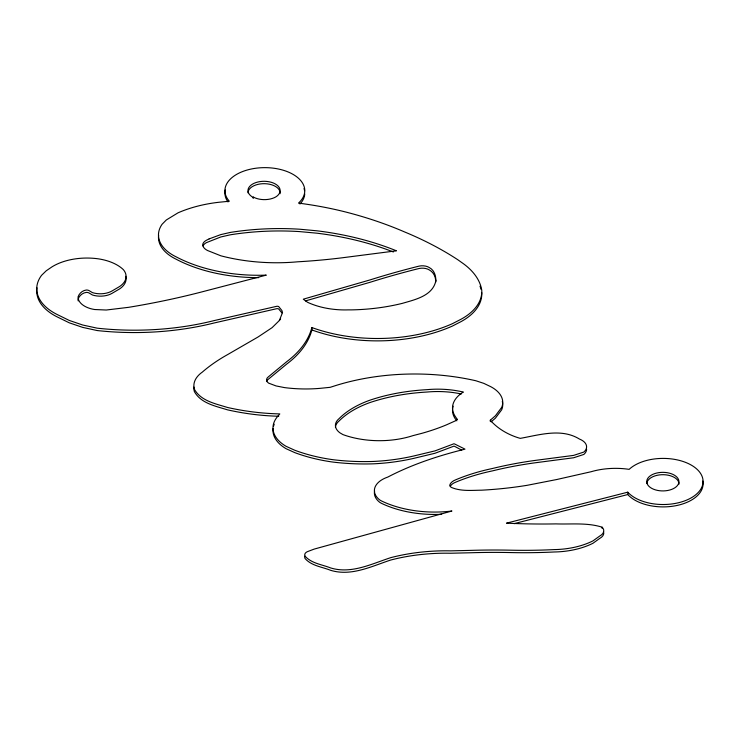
<?xml version="1.0" encoding="UTF-8"?>
<svg xmlns="http://www.w3.org/2000/svg" width="740" height="740" viewBox="0 0 740 740"><rect width="100%" height="100%" fill="white"/><g stroke="black" fill="none" stroke-linecap="round" stroke-linejoin="round"><path stroke-width="1.11" d="M490.296 420.209C497.909 429.015 509.037 435.213 520.248 438.367C539.553 434.898 561.457 427.942 579.457 439.061A16.206 9.361 0 0 1 583.823 452.066L573.639 455.387L534.863 460.456A262.45 151.524 0 0 0 492.424 468.503A147.667 85.257 0 0 0 455.72 479.798A13.607 7.853 0 0 0 449.717 485.357A5.837 3.367 0 0 0 451.557 487.484C460.983 491.471 471.676 490.287 481.657 490.185A251.998 145.484 0 0 0 527.296 485.283L556.619 479.548L591.066 471.741A53.937 31.135 0 0 1 629.139 469.354A39.942 23.06 0 0 1 689.8 464.295A39.942 23.06 0 0 1 687.663 499.657A39.942 23.06 0 0 1 627.76 492.174L506.493 523.162A432.697 249.815 0 0 0 555.953 523.892C571.243 524.438 587.347 522.459 602.11 527.195A12.321 7.113 0 0 1 599.835 535.963L592.971 540.885A61.67 35.603 0 0 1 554.241 549.598A359.279 207.431 0 0 1 509.471 550.162L509.203 550.162A432.669 249.796 0 0 0 471.981 550.347L450.642 550.865A133.598 77.126 0 0 0 390.628 557.683C371.406 563.991 351.25 574.212 330.669 567.95C322.085 564.518 311.614 563.491 305.176 556.277A7.039 4.07 0 0 1 307.239 551.726L314.176 549.099L451.937 511.016A83.01 47.924 0 0 1 381.156 500.786L379.675 499.898A27.149 15.679 0 0 1 387.769 477.087C412.106 464.378 438.413 455.738 464.998 449.143L454.786 444.056A1.091 0.629 0 0 0 453.037 444.111L435.037 450.873L414.104 455.896A138.667 80.059 0 0 1 373.46 461.446A153.8 88.791 0 0 1 333.176 459.725A122.1 70.494 0 0 1 294.696 450.216L286.139 446.34A45.066 26.02 0 0 1 278 416.019L279.812 413.91C262.219 413.503 244.69 411.348 227.513 407.472C215.673 403.744 200.984 401.062 194.37 389.231A37.139 21.442 0 0 1 202.316 372.109A182.216 105.2 0 0 1 227.717 354.534L258.038 336.996L272.107 327.644L279.359 320.522L282.523 312.567L281.885 310.504L278.749 306.619A2.137 1.24 0 0 0 276.76 306.295L213.906 320.651A199.893 115.403 0 0 1 97.181 328.171L82.686 325.008L69.292 320.448L57.507 314.676A58.802 33.948 0 0 1 41.551 275.336L46.241 270.785L52.161 266.752A47.721 27.556 0 0 1 98.494 258.861A41.163 23.763 0 0 1 123.395 269.684A26.788 15.466 0 0 1 119.658 286.491L112.295 290.82A16.4 9.472 0 0 1 92.426 292.614L89.466 290.857A3.839 2.22 0 0 0 86.386 290.015C82.603 290.422 79.171 293.327 78.042 296.934A22.478 12.978 0 0 0 94.563 309.514L106.255 310.023L128.566 307.331A535.668 309.264 0 0 0 204.222 291.282L266.271 275.123A121.545 70.171 0 0 1 176.24 256.891A49.386 28.518 0 0 1 162.088 224.266L166.315 219.974L178.026 212.824A99.132 57.239 0 0 1 219.373 202.214L229.335 201.234A39.932 23.051 0 0 1 266.724 167.666A39.932 23.051 0 0 1 298.488 203.112A254.227 146.779 0 0 1 346.496 212.214A302.882 174.871 0 0 1 404.539 231.925A314.139 181.365 0 0 1 457.894 259.805L461.566 262.413A86.774 50.098 0 0 1 481.759 290.256A65.823 38.008 0 0 1 460.743 319.393L452.519 323.63A122.581 70.772 0 0 1 311.864 327.543A127.891 73.834 0 0 1 286.796 361.629L268.454 376.771A8.593 4.967 0 0 0 268.592 383.117L276.048 385.929L284.447 387.594A97.033 56.018 0 0 0 319.93 388.361L330.142 387.325L332.898 386.456A165.76 95.701 0 0 1 475.866 380.758L483.83 383.375L490.879 386.752A36.713 21.201 0 0 1 501.702 407.379L495.412 415.778L490.296 420.209L490.296 421.402M279.359 320.522L280.627 318.894M491.147 421.846L495.412 418.156L501.702 409.757A36.713 21.201 0 0 0 502.303 401.441M253.08 197.367L253.478 197.145A16.086 9.287 0 0 0 275.724 196.97A16.086 9.287 0 0 0 275.077 183.825A16.086 9.287 0 0 0 252.312 184.232A16.086 9.287 0 0 0 253.08 197.367L253.08 198.163M305.435 300.921L370.055 282.292A594.239 343.082 0 0 1 419.043 268.5A9.407 5.43 0 0 1 429.385 269.98C433.76 272.385 435.906 277.204 435.721 282.088M702.778 481.055A39.942 23.06 0 0 1 675.019 505.855A39.942 23.06 0 0 1 627.76 494.551L514.106 523.652M278.712 416.241C261.479 415.825 244.329 413.623 227.513 409.849C215.673 406.121 200.984 403.439 194.37 391.608A37.139 21.442 0 0 1 193.908 387.066M461.686 450.105L454.786 446.442A1.091 0.629 0 0 0 453.037 446.488L435.037 453.25L414.104 458.282A138.667 80.059 0 0 1 373.46 463.823A153.8 88.791 0 0 1 333.176 462.102A122.1 70.494 0 0 1 294.696 452.593L286.139 448.727A45.066 26.02 0 0 1 273.069 428.571M456.876 420.801L455.082 418.544A40.663 23.477 0 0 1 453.158 406.177M281.885 312.881L278.749 309.006A2.137 1.24 0 0 0 276.76 308.682L213.906 323.029A199.893 115.403 0 0 1 97.181 330.549L82.686 327.385L69.292 322.825L57.507 317.062A58.802 33.948 0 0 1 37.028 287.814M627.76 492.174L627.76 494.551M602.11 527.195L602.11 528.388M311.864 327.543L311.864 329.929A127.891 73.834 0 0 1 286.796 364.006L268.454 379.148A8.593 4.967 0 0 0 266.742 381.202M253.478 197.145L253.478 197.931M304.75 193.908A39.932 23.051 0 0 1 299.987 204.027M227.994 201.946A39.932 23.051 0 0 1 225.284 189.958M304.001 188.561A39.932 23.051 0 0 1 304.565 190.689M480.01 286.195A86.774 50.098 0 0 1 481.065 289.405M481.759 292.633A65.823 38.008 0 0 1 460.743 321.78L452.519 326.007A122.581 70.772 0 0 1 311.864 329.929M586.607 449.245A16.206 9.361 0 0 1 583.823 454.443L573.639 457.764L534.863 462.833A262.45 151.524 0 0 0 492.424 470.89A147.667 85.257 0 0 0 455.72 482.175A13.607 7.853 0 0 0 450.392 486.106M603.544 531.792A12.321 7.113 0 0 1 599.835 538.341L592.971 543.271A61.67 35.603 0 0 1 554.241 551.985A359.279 207.431 0 0 1 509.471 552.54L509.203 552.54A432.669 249.796 0 0 0 471.981 552.725L450.642 553.243A133.598 77.126 0 0 0 390.628 560.06C371.406 566.368 351.25 576.599 330.669 570.327C322.085 566.896 311.614 565.869 305.176 558.654A7.039 4.07 0 0 1 304.963 556.175M441.641 514.282A83.01 47.924 0 0 1 381.156 503.172L379.675 502.284A27.149 15.679 0 0 1 374.625 490.898M273.486 426.379A45.066 26.02 0 0 1 274.226 424.242M125.726 276.298A26.788 15.466 0 0 1 119.658 288.877L112.295 293.197A16.4 9.472 0 0 1 92.426 294.992L89.466 293.234A3.839 2.22 0 0 0 86.386 292.393C82.603 292.8 79.171 295.704 78.042 299.312A22.478 12.978 0 0 0 78.209 300.921M258.686 277.648A121.545 70.171 0 0 1 176.24 259.268A49.386 28.518 0 0 1 158.628 235.07M646.806 483.183A16.151 9.324 0 0 1 663.678 474.701A16.151 9.324 0 0 1 679.043 484.09M335.424 427.341A20.581 11.886 0 0 1 339.087 420.995A89.558 51.708 0 0 1 370.176 402.477C388.537 396.325 407.749 393.116 427.054 392.034A67.525 38.989 0 0 1 461.316 393.985M393.365 251.97A214.508 123.848 0 0 0 316.868 233.183L299.663 231.602A184.732 106.653 0 0 0 230.381 234.793L220.751 236.985L206.553 242.581A11.646 6.725 0 0 0 203.028 245.893M247.965 192.826A16.086 9.287 0 0 1 264.791 183.687A16.086 9.287 0 0 1 280.081 193.686M435.86 280.83C432.623 295.945 414.964 299.654 402.357 303.354A140.322 81.011 0 0 1 351.334 309.884L348.253 309.875A59.376 34.281 0 0 1 307.581 302.299L303.289 299.191L370.055 279.914A594.239 343.082 0 0 1 419.043 266.123A9.407 5.43 0 0 1 429.385 267.603C434.232 270.174 435.953 275.632 435.86 280.83M457.209 419.321L456.007 420.561L446.627 424.779A161.172 93.055 0 0 1 421.763 433.353L412.855 435.666A68.395 39.488 0 0 1 342.971 434.611L340.002 432.872A20.581 11.886 0 0 1 339.087 418.618A89.558 51.708 0 0 1 370.176 400.1C388.537 393.948 407.749 390.739 427.054 389.656A67.525 38.989 0 0 1 463.397 392.08L462.25 392.709A40.663 23.477 0 0 0 455.082 416.167L457.209 419.321M209.152 238.891L206.553 240.195A11.646 6.725 0 0 0 202.677 244.792A13.866 8.001 0 0 0 207.515 250.499L220.89 255.818A134.856 77.857 0 0 0 297.665 261.803A395.086 228.096 0 0 0 342.204 257.788L396.437 250.814A214.508 123.848 0 0 0 316.868 230.797L299.663 229.215A184.732 106.653 0 0 0 230.381 232.416L220.751 234.608L209.152 238.891M646.945 483.109A16.021 9.25 0 0 0 651.829 488.409A16.086 9.287 0 0 0 677.322 485.671A16.086 9.287 0 0 0 665.158 472.444A16.086 9.287 0 0 0 646.936 483.1"/></g></svg>
